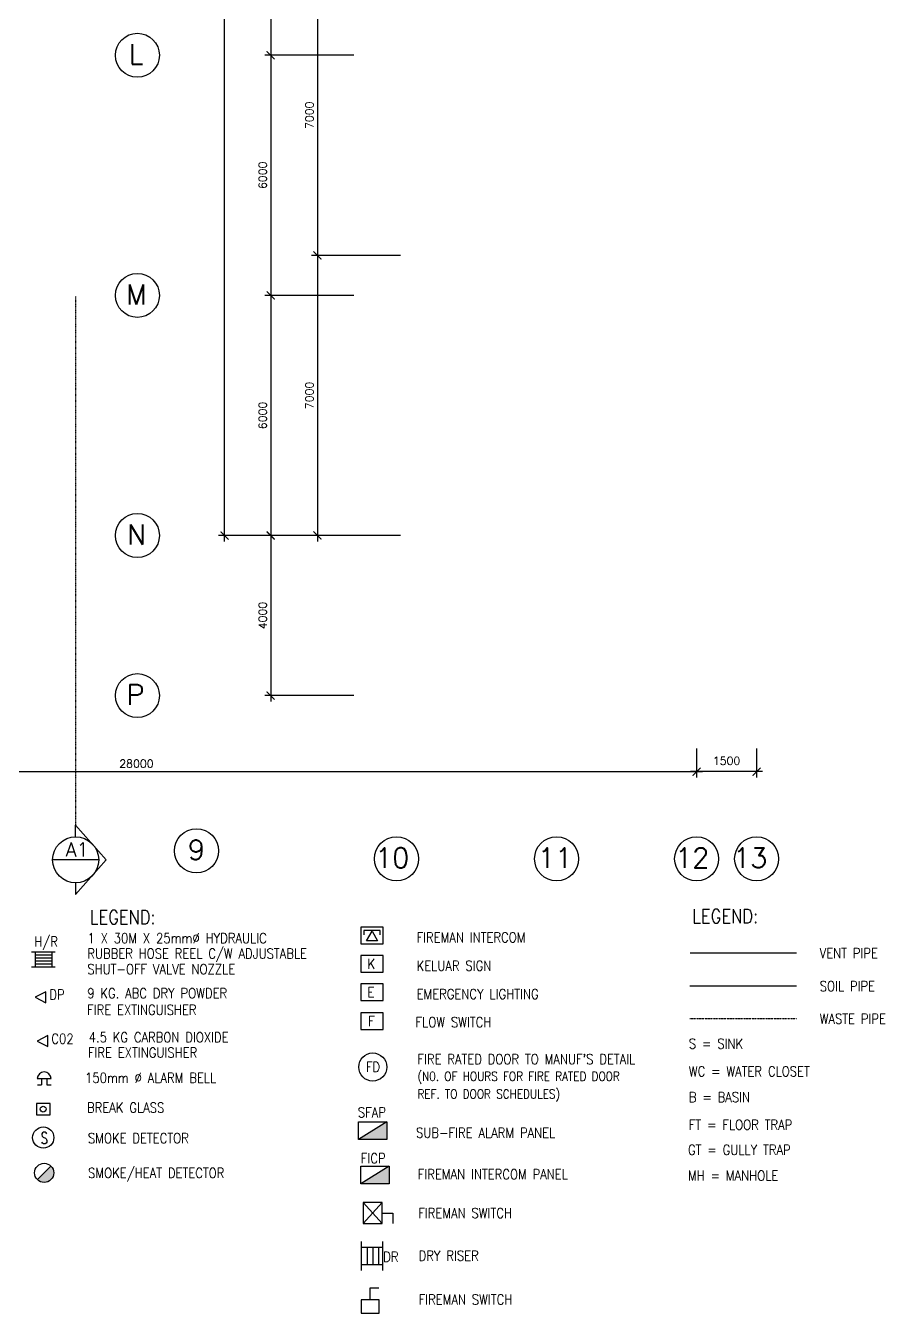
# Model space of a CAD drawing. Extents: x 2332957 to 2465864, y -1012926 to -914299.
# Drawn here: x 2381516 to 2402998, y -1012169 to -980000 of the extents above; entities that cross this region are included whole.
import ezdxf

# ---------------------------------------------------------------- set-up
doc = ezdxf.new("R2010")
doc.units = 0
doc.header["$LTSCALE"] = 15
doc.header["$MEASUREMENT"] = 0
doc.header["$PDMODE"] = 34
for name, pattern in [('DASHDOT', [1, 0.5, -0.25, 0, -0.25]), ('DIVIDE', [1.25, 0.5, -0.25, 0, -0.25, 0, -0.25]), ('HIDDEN', [0.375, 0.25, -0.125])]:
    doc.linetypes.add(name, pattern=pattern)
doc.layers.get('0').update_dxf_attribs({"linetype": 'CONTINUOUS'})
doc.layers.get('DEFPOINTS').update_dxf_attribs({"linetype": 'CONTINUOUS'})
for name, color, linetype in [('-DRY RISER', 7, 'CONTINUOUS'), ('-FF', 240, 'CONTINUOUS'), ('-ff.txt', 2, 'CONTINUOUS'), ('AR', 7, 'CONTINUOUS'), ('AR1', 7, 'CONTINUOUS'), ('DIM', 7, 'CONTINUOUS'), ('GRID-T', 7, 'CONTINUOUS'), ('NEW', 7, 'CONTINUOUS'), ('SP', 220, 'CONTINUOUS'), ('T50', 4, 'CONTINUOUS'), ('TEXT', 7, 'CONTINUOUS')]:
    doc.layers.add(name, color=color, linetype=linetype)
doc.styles.add('ROMANS', font='romans')
doc.styles.get("Standard").update_dxf_attribs({"font": 'ROMANS.SHX'})
doc.styles.add('STANDARDS', font='simplex.shx')
doc.dimstyles.new('STANDARD$0', dxfattribs={"dimscale": 0, "dimtxt": 8, "dimasz": 6, "dimexe": 1, "dimexo": 1, "dimgap": 3, "dimtad": 1, "dimdec": 0, "dimlfac": -1, "dimrnd": 1, "dimzin": 0, "dimdsep": 46, "dimtxsty": 'Standard', "dimcen": 0, "dimclrd": 5, "dimclre": 250, "dimadec": 0, "dimazin": 0, "dimtfac": 1, "dimtdec": 4, "dimtofl": 0, "dimtmove": 0, "dimatfit": 3, "dimfxl": 1, "dimtolj": 1, "dimtzin": 0, "dimarcsym": 0})

# ---------------------------------------------------------------- blocks, each defined once
blk = doc.blocks.new('_ARCHTICK')
at = {"color": 0, "linetype": 'ByBlock', "const_width": 0.15}
blk.add_lwpolyline([(-0.5, -0.5), (0.5, 0.5)], dxfattribs=at)
blk = doc.blocks.new('*D298')
at = {"layer": 'DEFPOINTS', "color": 0, "transparency": 16777216}
for p in [(2389862, -974737), (2387638, -980737), (2389862, -980737)]:
    blk.add_point(p, dxfattribs=at)
at = {"layer": 'DIM', "color": 7, "lineweight": -2, "transparency": 16777216}
for p, q in [((2387638, -974587), (2387638, -980887)), ((2389712, -974737), (2387488, -974737)), ((2389712, -980737), (2387488, -980737))]:
    blk.add_line(p, q, dxfattribs=at)
at = {"layer": 'DIM', "color": 7, "lineweight": -2, "transparency": 16777216, "xscale": 200, "yscale": 200, "zscale": 200}
for p, rotation in [((2387638, -974737), 90), ((2387638, -980737), 270)]:
    blk.add_blockref('_ARCHTICK', p, dxfattribs=dict(at, rotation=rotation))
at = {"layer": 'DIM', "color": 7, "transparency": 16777216, "insert": (2387438, -977737), "char_height": 200, "attachment_point": 5, "rotation": 90, "style": 'ROMANS'}
blk.add_mtext('\\A1;6000', dxfattribs=at)
blk = doc.blocks.new('*D299')
at = {"layer": 'DEFPOINTS', "color": 0, "transparency": 16777216}
for p in [(2389862, -980737), (2387638, -986737), (2389862, -986737)]:
    blk.add_point(p, dxfattribs=at)
at = {"layer": 'DIM', "color": 7, "lineweight": -2, "transparency": 16777216}
for p, q in [((2389712, -980737), (2387488, -980737)), ((2387638, -980587), (2387638, -986887)), ((2389712, -986737), (2387488, -986737))]:
    blk.add_line(p, q, dxfattribs=at)
at = {"layer": 'DIM', "color": 7, "lineweight": -2, "transparency": 16777216, "xscale": 200, "yscale": 200, "zscale": 200}
for p, rotation in [((2387638, -980737), 90), ((2387638, -986737), 270)]:
    blk.add_blockref('_ARCHTICK', p, dxfattribs=dict(at, rotation=rotation))
at = {"layer": 'DIM', "color": 7, "transparency": 16777216, "insert": (2387438, -983737), "char_height": 200, "attachment_point": 5, "rotation": 90, "style": 'ROMANS'}
blk.add_mtext('\\A1;6000', dxfattribs=at)
blk = doc.blocks.new('*D300')
at = {"layer": 'DEFPOINTS', "color": 0, "transparency": 16777216}
for p in [(2389862, -986737), (2387638, -992737), (2389862, -992737)]:
    blk.add_point(p, dxfattribs=at)
at = {"layer": 'DIM', "color": 7, "lineweight": -2, "transparency": 16777216}
for p, q in [((2387638, -986587), (2387638, -992887)), ((2389712, -986737), (2387488, -986737)), ((2389712, -992737), (2387488, -992737))]:
    blk.add_line(p, q, dxfattribs=at)
at = {"layer": 'DIM', "color": 7, "lineweight": -2, "transparency": 16777216, "xscale": 200, "yscale": 200, "zscale": 200}
for p, rotation in [((2387638, -986737), 90), ((2387638, -992737), 270)]:
    blk.add_blockref('_ARCHTICK', p, dxfattribs=dict(at, rotation=rotation))
at = {"layer": 'DIM', "color": 7, "transparency": 16777216, "insert": (2387438, -989737), "char_height": 200, "attachment_point": 5, "rotation": 90, "style": 'ROMANS'}
blk.add_mtext('\\A1;6000', dxfattribs=at)
blk = doc.blocks.new('*D301')
at = {"layer": 'DEFPOINTS', "color": 0, "transparency": 16777216}
for p in [(2386485, -938737), (2389548, -938737), (2389548, -992737)]:
    blk.add_point(p, dxfattribs=at)
at = {"layer": 'DIM', "color": 7, "lineweight": -2, "transparency": 16777216}
for p, q in [((2386485, -992887), (2386485, -938587)), ((2389398, -938737), (2386335, -938737)), ((2389398, -992737), (2386335, -992737))]:
    blk.add_line(p, q, dxfattribs=at)
at = {"layer": 'DIM', "color": 7, "lineweight": -2, "transparency": 16777216, "xscale": 200, "yscale": 200, "zscale": 200}
for p, rotation in [((2386485, -938737), 90), ((2386485, -992737), 270)]:
    blk.add_blockref('_ARCHTICK', p, dxfattribs=dict(at, rotation=rotation))
at = {"layer": 'DIM', "color": 7, "transparency": 16777216, "insert": (2386285, -965737), "char_height": 200, "attachment_point": 5, "rotation": 90, "style": 'ROMANS'}
blk.add_mtext('\\A1;54000', dxfattribs=at)
blk = doc.blocks.new('*D302')
at = {"layer": 'DEFPOINTS', "color": 0, "transparency": 16777216}
for p in [(2389862, -992737), (2387638, -996737), (2389862, -996737)]:
    blk.add_point(p, dxfattribs=at)
at = {"layer": 'DIM', "color": 7, "lineweight": -2, "transparency": 16777216}
for p, q in [((2387638, -992587), (2387638, -996887)), ((2389712, -992737), (2387488, -992737)), ((2389712, -996737), (2387488, -996737))]:
    blk.add_line(p, q, dxfattribs=at)
at = {"layer": 'DIM', "color": 7, "lineweight": -2, "transparency": 16777216, "xscale": 200, "yscale": 200, "zscale": 200}
for p, rotation in [((2387638, -992737), 90), ((2387638, -996737), 270)]:
    blk.add_blockref('_ARCHTICK', p, dxfattribs=dict(at, rotation=rotation))
at = {"layer": 'DIM', "color": 7, "transparency": 16777216, "insert": (2387438, -994737), "char_height": 200, "attachment_point": 5, "rotation": 90, "style": 'ROMANS'}
blk.add_mtext('\\A1;4000', dxfattribs=at)
blk = doc.blocks.new('*D303')
at = {"layer": 'DEFPOINTS', "color": 0, "transparency": 16777216}
for p in [(2391030, -985737), (2388806, -992737), (2391030, -992737)]:
    blk.add_point(p, dxfattribs=at)
at = {"layer": 'DIM', "color": 7, "lineweight": -2, "transparency": 16777216}
for p, q in [((2388806, -985587), (2388806, -992887)), ((2390880, -985737), (2388656, -985737)), ((2390880, -992737), (2388656, -992737))]:
    blk.add_line(p, q, dxfattribs=at)
at = {"layer": 'DIM', "color": 7, "lineweight": -2, "transparency": 16777216, "xscale": 200, "yscale": 200, "zscale": 200}
for p, rotation in [((2388806, -985737), 90), ((2388806, -992737), 270)]:
    blk.add_blockref('_ARCHTICK', p, dxfattribs=dict(at, rotation=rotation))
at = {"layer": 'DIM', "color": 7, "transparency": 16777216, "insert": (2388606, -989237), "char_height": 200, "attachment_point": 5, "rotation": 90, "style": 'ROMANS'}
blk.add_mtext('\\A1;7000', dxfattribs=at)
blk = doc.blocks.new('*D187')
at = {"layer": 'DEFPOINTS', "color": 0, "transparency": 16777216}
for p in [(2370283, -997975), (2398283, -997975), (2398283, -998637)]:
    blk.add_point(p, dxfattribs=at)
at = {"layer": 'DIM', "color": 7, "lineweight": -2, "transparency": 16777216}
for p, q in [((2370283, -998125), (2370283, -998787)), ((2398283, -998125), (2398283, -998787)), ((2370133, -998637), (2398433, -998637))]:
    blk.add_line(p, q, dxfattribs=at)
at = {"layer": 'DIM', "color": 7, "lineweight": -2, "transparency": 16777216, "xscale": 200, "yscale": 200, "zscale": 200, "rotation": 180}
blk.add_blockref('_ARCHTICK', (2370283, -998637), dxfattribs=at)
at = {"layer": 'DIM', "color": 7, "lineweight": -2, "transparency": 16777216, "xscale": 200, "yscale": 200, "zscale": 200}
blk.add_blockref('_ARCHTICK', (2398283, -998637), dxfattribs=at)
at = {"layer": 'DIM', "color": 7, "transparency": 16777216, "insert": (2384283, -998437), "char_height": 200, "attachment_point": 5, "style": 'ROMANS'}
blk.add_mtext('\\A1;28000', dxfattribs=at)
blk = doc.blocks.new('*D258')
at = {"layer": 'DEFPOINTS', "color": 0, "transparency": 16777216}
for p in [(2398283, -997911), (2399783, -997911), (2398283, -998637)]:
    blk.add_point(p, dxfattribs=at)
at = {"layer": 'DIM', "color": 7, "lineweight": -2, "transparency": 16777216}
for p, q in [((2398283, -998061), (2398283, -998787)), ((2399783, -998061), (2399783, -998787)), ((2399933, -998637), (2398133, -998637))]:
    blk.add_line(p, q, dxfattribs=at)
at = {"layer": 'DIM', "color": 7, "lineweight": -2, "transparency": 16777216, "xscale": 200, "yscale": 200, "zscale": 200}
for p, rotation in [((2398283, -998637), 179.9999999882428), ((2399783, -998637), 359.9999999882428)]:
    blk.add_blockref('_ARCHTICK', p, dxfattribs=dict(at, rotation=rotation))
at = {"layer": 'DIM', "color": 7, "transparency": 16777216, "insert": (2399033, -998367), "char_height": 200, "attachment_point": 5, "rotation": 360, "style": 'ROMANS'}
blk.add_mtext('\\A1;1500', dxfattribs=at)
blk = doc.blocks.new('*D195')
at = {"layer": 'DEFPOINTS', "color": 0, "transparency": 16777216}
for p in [(2391030, -978737), (2388806, -985737), (2391030, -985737)]:
    blk.add_point(p, dxfattribs=at)
at = {"layer": 'DIM', "color": 7, "lineweight": -2, "transparency": 16777216}
for p, q in [((2390880, -978737), (2388656, -978737)), ((2388806, -978587), (2388806, -985887)), ((2390880, -985737), (2388656, -985737))]:
    blk.add_line(p, q, dxfattribs=at)
at = {"layer": 'DIM', "color": 7, "lineweight": -2, "transparency": 16777216, "xscale": 200, "yscale": 200, "zscale": 200}
for p, rotation in [((2388806, -978737), 90), ((2388806, -985737), 270)]:
    blk.add_blockref('_ARCHTICK', p, dxfattribs=dict(at, rotation=rotation))
at = {"layer": 'DIM', "color": 7, "transparency": 16777216, "insert": (2388606, -982237), "char_height": 200, "attachment_point": 5, "rotation": 90, "style": 'ROMANS'}
blk.add_mtext('\\A1;7000', dxfattribs=at)
blk = doc.blocks.new('DRY RISER')
at = {"layer": '-DRY RISER'}
for p, q in [((-150, 0), (150, 0)), ((-90, 0), (-90, -222)), ((90, 0), (90, -222)), ((-90, -42), (90, -42)), ((-90, -102), (90, -102)), ((-150, -222), (150, -222)), ((-90, -162), (90, -162))]:
    blk.add_line(p, q, dxfattribs=at)

msp = doc.modelspace()

# ---------------------------------------------------------------- hatches: boundary and pattern name
at = {"layer": '-FF'}
msp.add_hatch(color=0, dxfattribs=at).paths.add_polyline_path([(2382216.9, -1008661.4, 0.1989124), (2382146.6, -1008491.7), (2381807.2, -1008831.1, 0.6681786)])
at = {"layer": 'TEXT'}
for points in [[(2389833.6, -1007827.1), (2390544.9, -1007827.1), (2390544.9, -1007388.2)], [(2389890.8, -1008932.7), (2390602.1, -1008932.7), (2390602.1, -1008493.8)]]:
    msp.add_hatch(color=0, dxfattribs=at).paths.add_polyline_path(points)

# ---------------------------------------------------------------- linework, layer by layer
at = {"layer": '-FF', "color": 0, "ltscale": 10}
for p, q in [((2390373.6, -1002602), (2389969.9, -1002602)), ((2389969.9, -1002602), (2389969.9, -1002714.9)), ((2390032.1, -1002860), (2390171.7, -1002618.2)), ((2390171.7, -1002618.2), (2390311.4, -1002860)), ((2390373.6, -1002714.9), (2390373.6, -1002602)), ((2390311.4, -1002860), (2390032.1, -1002860))]:
    msp.add_line(p, q, dxfattribs=at)
at = {"layer": '-FF', "color": 0}
for p, q in [((2382254.7, -1003147.6), (2381664.3, -1003147.6)), ((2381751, -1003147.6), (2381751, -1003523.9)), ((2382168, -1003222.3), (2381751, -1003222.3)), ((2382168, -1003300), (2381751, -1003300)), ((2382168, -1003147.6), (2382168, -1003523.9)), ((2382254.7, -1003523.9), (2381664.3, -1003523.9)), ((2382168, -1003374.6), (2381751, -1003374.6)), ((2382168, -1003449.3), (2381751, -1003449.3)), ((2382017.8, -1004134.9), (2381747.8, -1004273.3)), ((2381747.8, -1004273.3), (2382017.8, -1004411.8)), ((2382070.9, -1005229), (2381800.9, -1005367.5)), ((2381800.9, -1005367.5), (2382070.9, -1005505.9)), ((2381804.2, -1006307.1), (2382149.6, -1006307.1)), ((2381807.3, -1006461.7), (2381914.2, -1006461.7)), ((2381914.2, -1006307.1), (2381914.2, -1006461.7)), ((2382046.8, -1006307.1), (2382046.8, -1006461.7)), ((2382046.8, -1006461.7), (2382149.4, -1006461.7))]:
    msp.add_line(p, q, dxfattribs=at)
at = {"layer": '-FF', "color": 0, "linetype": 'Continuous'}
for p, q in [((2381807.2, -1008831.1), (2382146.6, -1008491.7)), ((2389952.3, -1009923), (2390426.2, -1009405.3)), ((2389952.3, -1009405.3), (2390426.2, -1009923)), ((2390426.2, -1009664.2), (2390691.2, -1009664.2)), ((2390691.2, -1009664.2), (2390691.2, -1009923))]:
    msp.add_line(p, q, dxfattribs=at)
at = {"layer": '-FF', "color": 0}
for points in [[(2382017.8, -1004411.8), (2382017.8, -1004134.9)], [(2382070.9, -1005505.9), (2382070.9, -1005229)]]:
    msp.add_lwpolyline(points, dxfattribs=at)
msp.add_lwpolyline([(2382126.6, -1007207.6), (2382126.6, -1006930.8), (2381782.1, -1006930.8), (2381782.1, -1007207.6)], close=True, dxfattribs=at)
at = {"layer": '-FF', "color": 0, "ltscale": 1.3}
msp.add_lwpolyline([(2390426.2, -1009405.3), (2389952.3, -1009405.3), (2389952.3, -1009923), (2390426.2, -1009923)], close=True, dxfattribs=at)
msp.add_lwpolyline([(2390426.2, -1009405.3), (2389952.3, -1009405.3), (2389952.3, -1009923), (2390426.2, -1009923)], close=True, dxfattribs=at)
at = {"layer": '-FF', "color": 0}
for centre, radius in [((2381952.3, -1007068.6), 72.2), ((2381954.4, -1007778.8), 265)]:
    msp.add_circle(centre, radius, dxfattribs=at)
at = {"layer": '-FF', "color": 0, "linetype": 'Continuous'}
msp.add_circle((2381976.9, -1008661.4), 240, dxfattribs=at)
at = {"layer": '-FF', "color": 0}
msp.add_arc((2381976.9, -1006312.7), 172.8, 1.85513, 178.14487, dxfattribs=at)
at = {"layer": 'AR', "color": 0, "linetype": 'DASHDOT', "ltscale": 2}
msp.add_line((2382764.1, -986765.1), (2382764.1, -999974.2), dxfattribs=at)
at = {"layer": 'AR', "color": 0, "linetype": 'Continuous'}
for p, q in [((2382764.1, -1000264.1), (2382764.1, -999974.2)), ((2382764.1, -1001414.1), (2382764.1, -1001709.2))]:
    msp.add_line(p, q, dxfattribs=at)
at = {"layer": 'AR', "color": 0}
for p, q in [((2382764.1, -999974.2), (2383526.4, -1000841.7)), ((2383339.1, -1000839.1), (2382189.1, -1000839.1)), ((2382764.1, -1001709.2), (2383526.4, -1000841.7))]:
    msp.add_line(p, q, dxfattribs=at)
msp.add_circle((2382764.1, -1000839.1), 575, dxfattribs=at)
at = {"layer": 'GRID-T', "color": 0}
for centre in [(2384307.1, -980737.5), (2384307.1, -986737.5), (2384307.1, -992737.5), (2384307.1, -996737.5), (2385782.9, -1000614), (2390782.9, -1000814.1), (2394782.9, -1000814.1), (2398282.9, -1000814.1), (2399782.9, -1000814.1)]:
    msp.add_circle(centre, 550, dxfattribs=at)
at = {"layer": 'NEW', "color": 0}
for p, q in [((2390450.8, -1003230.1), (2389890.8, -1003230.1)), ((2389890.8, -1003230.1), (2389890.8, -1003647.7)), ((2390450.8, -1003647.7), (2390450.8, -1003230.1)), ((2389890.8, -1003647.7), (2390450.8, -1003647.7)), ((2390450.8, -1003938), (2389890.8, -1003938)), ((2389890.8, -1003938), (2389890.8, -1004355.5)), ((2390450.8, -1004355.5), (2390450.8, -1003938)), ((2389890.8, -1004355.5), (2390450.8, -1004355.5)), ((2390450.8, -1004661.4), (2389890.8, -1004661.4)), ((2389890.8, -1004661.4), (2389890.8, -1005079)), ((2390450.8, -1005079), (2390450.8, -1004661.4)), ((2389890.8, -1005079), (2390450.8, -1005079)), ((2390127.1, -1011834.9), (2390127.1, -1011533.6)), ((2390127.1, -1011533.6), (2390342.4, -1011533.6)), ((2390351.1, -1011834.9), (2389903.1, -1011834.9)), ((2389903.1, -1011834.9), (2389903.1, -1012168.9)), ((2390351.1, -1012168.9), (2390351.1, -1011834.9)), ((2389903.1, -1012168.9), (2390351.1, -1012168.9))]:
    msp.add_line(p, q, dxfattribs=at)
at = {"layer": 'SP', "color": 0, "linetype": 'HIDDEN'}
msp.add_line((2400776.8, -1003173.9), (2398117.2, -1003173.9), dxfattribs=at)
at = {"layer": 'SP', "color": 0}
msp.add_line((2400776.8, -1003998.4), (2398117.2, -1003998.4), dxfattribs=at)
at = {"layer": 'SP', "color": 0, "linetype": 'DIVIDE'}
msp.add_line((2400776.8, -1004809.6), (2398117.2, -1004809.6), dxfattribs=at)
at = {"layer": 'TEXT', "color": 0}
for p, q in [((2390450.8, -1002522.2), (2389890.8, -1002522.2)), ((2389890.8, -1002522.2), (2389890.8, -1002939.8)), ((2390450.8, -1002939.8), (2390450.8, -1002522.2)), ((2389890.8, -1002939.8), (2390450.8, -1002939.8)), ((2390544.9, -1007388.2), (2389833.6, -1007827.1)), ((2390602.1, -1008493.8), (2389890.8, -1008932.7))]:
    msp.add_line(p, q, dxfattribs=at)
for points in [[(2389833.6, -1007827.1), (2389833.6, -1007388.2), (2390544.9, -1007388.2), (2390544.9, -1007827.1)], [(2389890.8, -1008932.7), (2389890.8, -1008493.8), (2390602.1, -1008493.8), (2390602.1, -1008932.7)]]:
    msp.add_lwpolyline(points, close=True, dxfattribs=at)
msp.add_circle((2390189.3, -1006017.1), 351, dxfattribs=at)

# ---------------------------------------------------------------- block references
at = {"layer": '-DRY RISER', "color": 0, "linetype": 'Continuous', "xscale": 2.400000000023283, "yscale": 2.400000000023283, "zscale": 2.400000000023283, "rotation": 270}
msp.add_blockref('DRY RISER', (2390435.2, -1010739.7), dxfattribs=at)

# ---------------------------------------------------------------- texts
at = {"layer": '-ff.txt', "color": 0, "style": 'STANDARDS', "width": 0.7}
msp.add_text('S', height=292.5, dxfattribs=at).set_placement((2381894, -1007935.7))
at = {"layer": 'AR1', "color": 0, "style": 'ROMANS'}
msp.add_text('A1', height=350, dxfattribs=at).set_placement((2382513.2, -1000755.9))
at = {"layer": 'GRID-T', "color": 0, "style": 'ROMANS'}
for s, p in [('L', (2384091.9, -980963.3)), ('M', (2384022.2, -986963.3)), ('N', (2384046.1, -992963.3)), ('P', (2384032.9, -996963.3)), ('9', (2385567.7, -1000839.7)), ('10', (2390246.9, -1001039.8)), ('11', (2394315.2, -1001039.9)), ('12', (2397742.7, -1001039.9)), ('13', (2399193.4, -1001039.8))]:
    msp.add_text(s, height=500, dxfattribs=at).set_placement(p)
at = {"layer": 'NEW', "color": 0, "style": 'ROMANS', "width": 0.85}
for s, p in [('K', (2390057.8, -1003565.5)), ('KELUAR SIGN', (2391284, -1003610.9)), ('E', (2390057.8, -1004273.4)), ('EMERGENCY LIGHTING', (2391284, -1004318.8)), ('F', (2390075, -1004996.9))]:
    msp.add_text(s, height=250, dxfattribs=at).set_placement(p)
at = {"layer": 'T50', "color": 0, "style": 'ROMANS', "width": 0.85}
for s, height, p in [('LEGEND:', 350, (2383117.5, -1002444.9)), ('LEGEND:', 350, (2398174.2, -1002422.5)), ('1 X 30M X 25mm%%C HYDRAULIC ', 250, (2383060.2, -1002922.6)), ('FIREMAN INTERCOM', 250, (2391284, -1002903.1)), ('H/R', 250, (2381729.5, -1003007.6)), ('RUBBER HOSE REEL C/W ADJUSTABLE ', 250, (2383054.5, -1003306.2)), ('VENT PIPE', 250, (2401358.3, -1003296.5)), ('SHUT-OFF VALVE NOZZLE', 250, (2383054.5, -1003696.4)), ('SOIL PIPE ', 250, (2401358.3, -1004121)), ('DP', 250, (2382103.7, -1004330)), ('9 KG. ABC DRY POWDER', 250, (2383053, -1004298.2)), ('FIRE EXTINGUISHER', 250, (2383050.8, -1004713.2)), ('FLOW SWITCH', 250, (2391258.2, -1005021)), ('WASTE PIPE ', 250, (2401358.3, -1004936.7)), ('C02', 250, (2382156.7, -1005434.6)), ('4.5 KG CARBON DIOXIDE', 250, (2383089.7, -1005398.7)), ('FIRE EXTINGUISHER', 250, (2383071, -1005781.3)), ('S = SINK', 250, (2398088.8, -1005558.9)), ('FD', 250, (2390017.6, -1006139.4)), ("FIRE RATED DOOR TO MANUF'S DETAIL", 250, (2391305.8, -1005945.8)), ('150mm %%C ALARM BELL', 250, (2382998.1, -1006411.8)), ('(N0. OF HOURS FOR FIRE RATED DOOR ', 225, (2391305.8, -1006360.2)), ('WC = WATER CLOSET', 250, (2398088.8, -1006250.4)), ('REF. TO DOOR SCHEDULES)', 225, (2391305.8, -1006803)), ('B = BASIN', 250, (2398088.8, -1006893.9)), ('BREAK GLASS', 250, (2383048.3, -1007156)), ('SFAP', 250, (2389816.6, -1007274.1)), ('FT = FLOOR TRAP', 250, (2398088.8, -1007585.4)), ('SMOKE DETECTOR', 250, (2383069.9, -1007919.8)), ('SUB-FIRE ALARM PANEL', 250, (2391272.5, -1007783.8)), ('FICP', 250, (2389890.3, -1008421)), ('GT = GULLY TRAP', 250, (2398066.9, -1008211.1)), ('SMOKE/HEAT DETECTOR', 250, (2383074.5, -1008789.6)), ('FIREMAN INTERCOM PANEL', 250, (2391314, -1008822)), ('MH = MANHOLE', 250, (2398066.9, -1008854.6)), ('FIREMAN SWITCH', 250, (2391326.9, -1009789.8)), ('DR', 250, (2390450.2, -1010882.8)), ('DRY RISER', 250, (2391335.7, -1010855.6)), ('FIREMAN SWITCH', 250, (2391335.7, -1011950.3))]:
    msp.add_text(s, height=height, dxfattribs=at).set_placement(p)

# ---------------------------------------------------------------- dimensions: what is measured, and where the dimension line sits
at = {"layer": 'DIM', "color": 0}
for p1, p2, distance, picture, middle in [((2389548.4, -992737.5), (2389548.4, -938737.5), 3063.7, '*D301', (2386284.7, -965737.5)), ((2389862.2, -974737.5), (2389862.2, -980737.5), -2223.9, '*D298', (2387438.3, -977737.5)), ((2391030.3, -978737.5), (2391030.3, -985737.5), -2223.9, '*D195', (2388606.4, -982237.5)), ((2389862.2, -980737.5), (2389862.2, -986737.5), -2223.9, '*D299', (2387438.3, -983737.5)), ((2391030.3, -985737.5), (2391030.3, -992737.5), -2223.9, '*D303', (2388606.4, -989237.5)), ((2389862.2, -986737.5), (2389862.2, -992737.5), -2223.9, '*D300', (2387438.3, -989737.5)), ((2389862.2, -992737.5), (2389862.2, -996737.5), -2223.9, '*D302', (2387438.3, -994737.5))]:
    dim = msp.add_aligned_dim(p1=p1, p2=p2, distance=distance, dimstyle='STANDARD$0', override={"dimscale": 100, "dimtxt": 2, "dimasz": 2, "dimexe": 1.5, "dimexo": 1.5, "dimgap": 1, "dimtxsty": 'ROMANS', "dimblk": 'ARCHTICK', "dimdle": 1.5, "dimclrd": 7, "dimclre": 7, "dimclrt": 7, "dimtdec": 0, "dimtmove": 2}, dxfattribs=at)
    dim.commit()
    dim.dimension.update_dxf_attribs({"geometry": picture, "text_midpoint": middle})
dim = msp.add_linear_dim(base=(2398282.9, -998637.1), p1=(2370282.9, -997975.2), p2=(2398282.9, -997975.2), dimstyle='STANDARD$0', override={"dimscale": 100, "dimtxt": 2, "dimasz": 2, "dimexe": 1.5, "dimexo": 1.5, "dimgap": 1, "dimtxsty": 'ROMANS', "dimblk": 'ARCHTICK', "dimdle": 1.5, "dimclrd": 7, "dimclre": 7, "dimclrt": 7, "dimtdec": 0, "dimtmove": 2}, dxfattribs=at)
dim.commit()
dim.dimension.update_dxf_attribs({"geometry": '*D187', "text_midpoint": (2384282.9, -998437.1)})
dim = msp.add_linear_dim(base=(2398282.9, -998637.1), p1=(2399782.9, -997910.8), p2=(2398282.9, -997910.8), angle=180, dimstyle='STANDARD$0', override={"dimscale": 100, "dimtxt": 2, "dimasz": 2, "dimexe": 1.5, "dimexo": 1.5, "dimgap": 1, "dimtxsty": 'ROMANS', "dimblk": 'ARCHTICK', "dimdle": 1.5, "dimclrd": 7, "dimclre": 7, "dimclrt": 7, "dimtdec": 0, "dimtmove": 2}, dxfattribs=at)
dim.commit()
dim.dimension.update_dxf_attribs({"geometry": '*D258', "text_midpoint": (2399032.9, -998366.5), "dimtype": 161})

doc.saveas('drawing.dxf')
